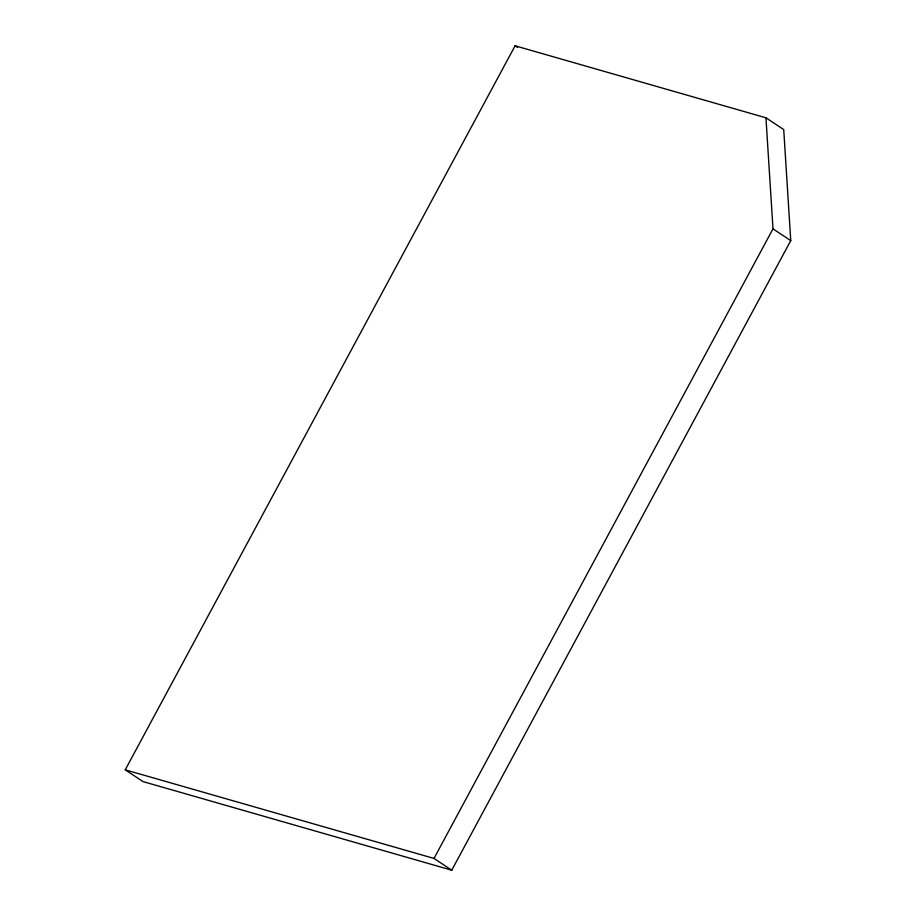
<?xml version="1.0" encoding="UTF-8"?>
<svg xmlns="http://www.w3.org/2000/svg" width="916" height="916" viewBox="0 0 916 916"><rect width="100%" height="100%" fill="white"/><g stroke="black" fill="none" stroke-linecap="round" stroke-linejoin="round"><path stroke-width="1.37" d="M125.24 769.829L515.09 45.8L765.948 117.798L783.718 129.557L790.76 240.61L451.76 870.2L143.011 781.588L125.24 769.829L433.989 858.429L451.76 870.2M433.989 858.429L772.99 228.84L765.948 117.798M515.09 45.8L517.46 47.369M772.99 228.84L790.76 240.61"/></g></svg>
